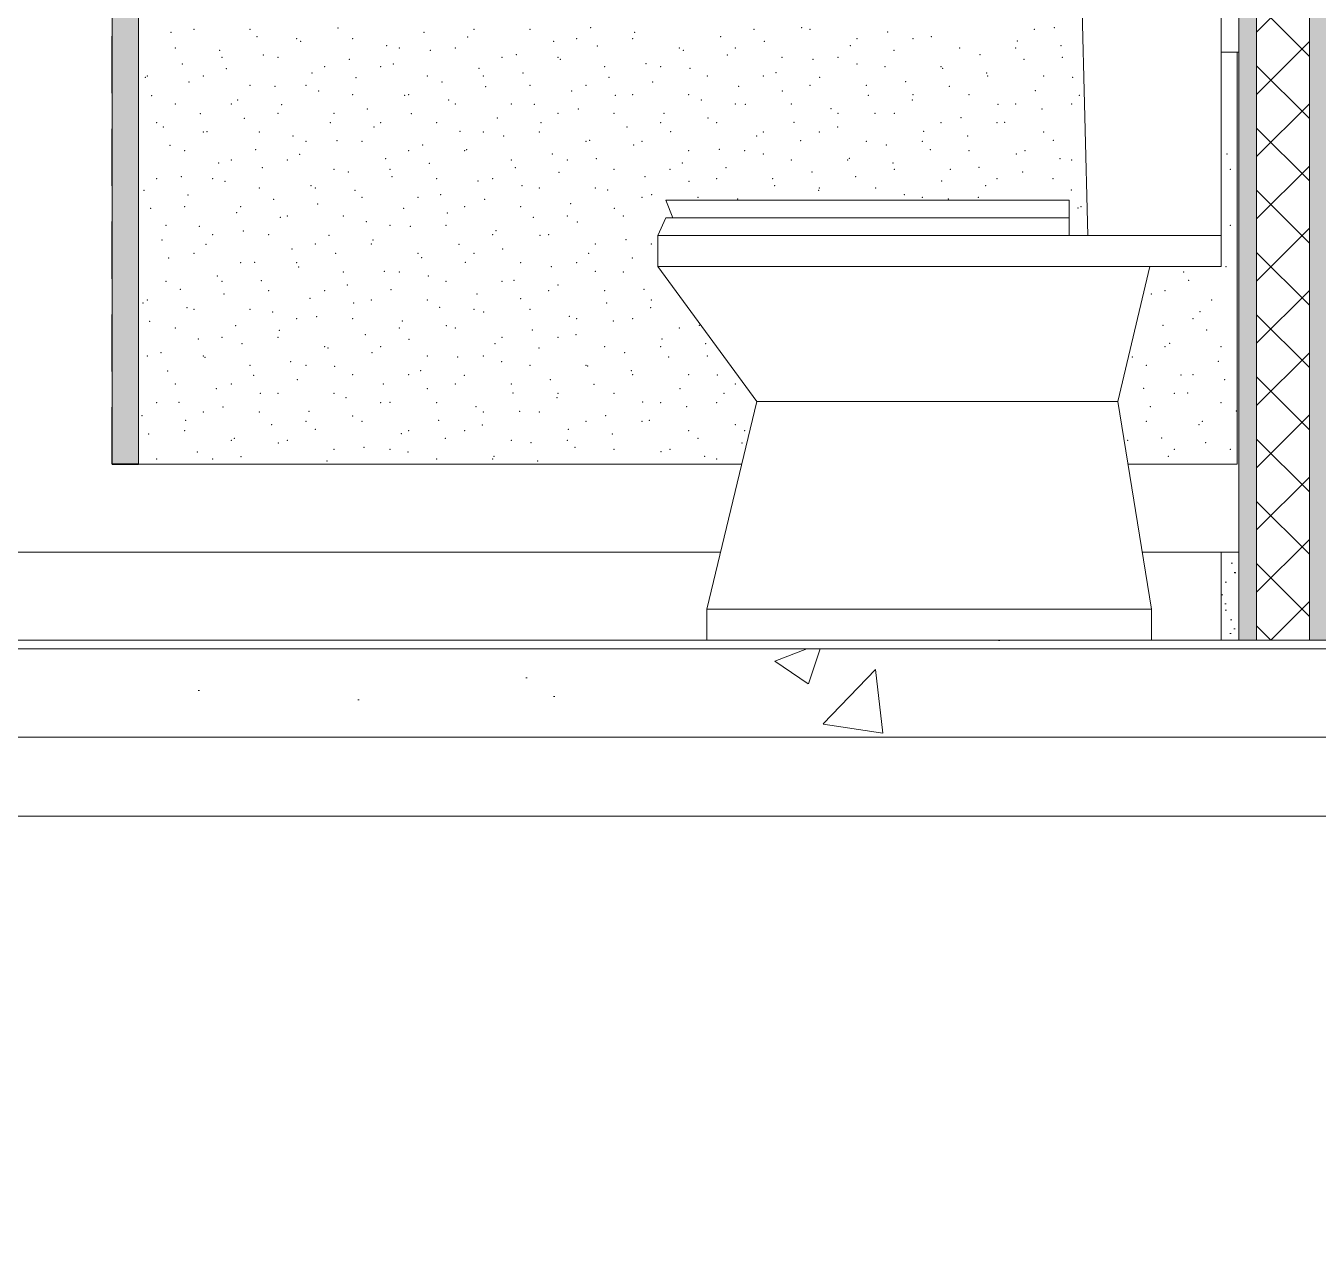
# Model space of a CAD drawing. Header units: metres. Extents: x -1783 to 21505, y -57 to 13660.
# Drawn here: x 17568.5 to 17715.3, y 7243.5 to 7381.7 of the extents above; entities that cross this region are included whole.
import ezdxf

# ---------------------------------------------------------------- set-up
doc = ezdxf.new("R2010")
doc.units = ezdxf.units.M
doc.header["$MEASUREMENT"] = 0
for name, color, linetype, lineweight, true_color in [('01_A Corte AA_1_LAJES.EST_Caneta_No__16', 7, 'Continuous', 0, 0xc9c9c9), ('01_A Corte AA_1_LAJES.EST_Caneta_No__254', 7, 'Continuous', 0, 0xd1c9ad), ('01_A Corte AA_1_LAJES.EST_Caneta_No__97', 7, 'Continuous', 5, 0x6b6b6b), ('01_A Corte AA_1_LOUCAS-METAIS.ARQ_Caneta_No__13', 7, 'Continuous', 0, 0xaaaaaa), ('01_A Corte AA_1_PAREDE.ARQ_Caneta_No__97', 7, 'Continuous', 5, 0x6b6b6b), ('01_A Corte AA_1_PISO - Rodapé_Caneta_No__97', 7, 'Continuous', 5, 0x6b6b6b)]:
    doc.layers.add(name, color=color, linetype=linetype, lineweight=lineweight, true_color=true_color)
for name, color, linetype, lineweight in [('01_A Corte AA_1_LAJES.EST_Caneta_No__4', 7, 'Continuous', 20), ('01_A Corte AA_1_LAJES.EST_Caneta_No__7', 7, 'Continuous', 13), ('01_A Corte AA_1_PAREDE CONSTRUIR_Caneta_No__241', 7, 'Continuous', 13), ('01_A Corte AA_1_PAREDE CONSTRUIR_Caneta_No__83', 84, 'Continuous', 0), ('01_A Corte AA_1_PAREDE.ARQ_Caneta_No__1', 7, 'Continuous', 35), ('01_A Corte AA_1_PAREDE.ARQ_Caneta_No__241', 7, 'Continuous', 13), ('01_A Corte AA_1_PISO - Rodapé_Caneta_No__11', 7, 'Continuous', 5)]:
    doc.layers.add(name, color=color, linetype=linetype, lineweight=lineweight)
doc.layers.add('01_A Corte AA_1_PAREDE CONSTRUIR', color=7, linetype='Continuous')
doc.layers.add('cotas', color=7, linetype='Continuous')
pattern_1 = [(45, (22447.5286, 7316.9294), (-1.5909903, 1.5909903), [0, -1.5, 0, -2.25]), (110, (22452.5286, 7316.9294), (2.1143084, 0.7695453), [0, -1.1, 0, -1.9])]

msp = doc.modelspace()

# ---------------------------------------------------------------- hatches: boundary and pattern name
at = {"layer": '01_A Corte AA_1_LAJES.EST_Caneta_No__254', "linetype": 'Continuous', "lineweight": 0, "true_color": 0xd1c9ad}
h = msp.add_hatch(dxfattribs=at)
h.set_pattern_fill('HAIE_OD_0001', color=9, scale=100, style=0, pattern_type=2)
h.set_pattern_definition([(45, (22447.529, 7361.93), (-15.9099, 15.9099), [0, -15, 0, -22.5]), (110, (22497.529, 7361.93), (21.14308, 7.69545), [0, -11, 0, -19])])
h.paths.add_polyline_path([(17395.959, 7310.929), (18046.125, 7310.929), (18046.125, 7311.929), (17395.959, 7311.929)])
at = {"layer": '01_A Corte AA_1_LAJES.EST_Caneta_No__97', "linetype": 'Continuous', "lineweight": 5, "true_color": 0x6b6b6b}
h = msp.add_hatch(dxfattribs=at)
h.set_pattern_fill('AR_CONC_0001', color=251, scale=100, style=0, pattern_type=2)
h.set_pattern_definition([(50, (22447.53, 7311.93), (-54.6554, 4.78173), [5.715, -62.865]), (355, (22447.53, 7311.93), (-10.573, 57.31705), [4.572, -50.2922]), (100.4514, (22452.083, 7311.53), (44.0824, 52.5353), [4.857, -53.4271]), (46.1842, (22447.53, 7327.17), (-81.3237, 12.6127), [8.5725, -94.2975]), (96.6356, (22454.306, 7326.12), (71.2212, 74.2278), [7.2855, -80.1407]), (351.1842, (22447.53, 7327.17), (71.2212, 74.2278), [6.858, -75.4379]), (21, (22455.15, 7323.36), (-45.4843, 30.67956), [5.715, -62.865]), (326, (22455.15, 7323.36), (18.5406, 55.2564), [4.572, -50.292]), (71.4514, (22458.94, 7320.803), (64.0249, 24.57683), [4.857, -53.427]), (37.5, (22447.529, 7311.93), (0.92658, 25.36651), [0, -49.6824, 0, -51.054, 0, -50.4825]), (7.5, (22447.53, 7311.93), (20.0459, 30.05417), [0, -29.1084, 0, -48.5394, 0, -19.2405]), (327.5, (22430.536, 7311.93), (-40.67718, 1.71862), [0, -19.05, 0, -59.436, 0, -78.867]), (317.5, (22422.916, 7311.93), (44.43875, 7.62795), [0, -24.765, 0, -39.4716, 0, -56.007])])
h.paths.add_polyline_path([(17395.959, 7300.929), (18046.125, 7300.929), (18046.125, 7310.929), (17395.959, 7310.929)])
at = {"layer": '01_A Corte AA_1_PAREDE CONSTRUIR', "linetype": 'Continuous', "lineweight": 0, "true_color": 0xffffff}
for points in [[(17706.292, 7311.929), (17708.292, 7311.929), (17708.292, 7626.929), (17706.292, 7626.929)], [(17714.292, 7311.929), (17716.292, 7311.929), (17716.292, 7626.929), (17714.292, 7626.929)]]:
    msp.add_hatch(color=7, dxfattribs=at).paths.add_polyline_path(points)
at = {"layer": '01_A Corte AA_1_PAREDE CONSTRUIR_Caneta_No__83', "linetype": 'Continuous', "lineweight": 0}
h = msp.add_hatch(dxfattribs=at)
h.set_pattern_fill('PLACOMUR_0001', color=84, scale=100, style=0, pattern_type=2)
h.set_pattern_definition([(45, (22447.5286, 7311.9294), (-3.535534, 3.535534), []), (135, (22447.5286, 7311.9294), (3.535534, 3.535534), [])])
h.paths.add_polyline_path([(17708.292, 7626.929), (17708.292, 7311.929), (17714.292, 7311.929), (17714.292, 7626.929)])
at = {"layer": '01_A Corte AA_1_PAREDE.ARQ_Caneta_No__97', "linetype": 'Continuous', "lineweight": 5, "true_color": 0x6b6b6b}
h = msp.add_hatch(dxfattribs=at)
h.set_pattern_fill('CUT_STONE_0001', color=251, scale=100, style=0, pattern_type=2)
h.set_pattern_definition(pattern_1)
h.paths.add_polyline_path([(17581.292, 7511.929), (17578.292, 7511.929), (17578.292, 7331.929), (17581.292, 7331.929)])
at = {"layer": '01_A Corte AA_1_PISO - Rodapé_Caneta_No__97', "linetype": 'Continuous', "lineweight": 5, "true_color": 0x6b6b6b}
h = msp.add_hatch(dxfattribs=at)
h.set_pattern_fill('CUT_STONE_0001', color=251, scale=100, style=0, pattern_type=2)
h.set_pattern_definition(pattern_1)
h.paths.add_polyline_path([(17706.292, 7321.929), (17704.292, 7321.929), (17704.292, 7311.929), (17706.292, 7311.929)])
at = {"layer": 'cotas'}
h = msp.add_hatch(color=7, dxfattribs=at)
h.dxf.hatch_style = 1
h.paths.add_polyline_path([(21504.961, 13659.963), (10304.961, 13659.963), (10304.961, 5739.963), (21504.961, 5739.963)])
h.paths.add_polyline_path([(10571.627, 13593.296), (21371.627, 13593.296), (21371.627, 5806.63), (10571.627, 5806.63)], flags=16)

# ---------------------------------------------------------------- linework, layer by layer
at = {"layer": '01_A Corte AA_1_LAJES.EST_Caneta_No__16', "color": 9, "linetype": 'Continuous', "lineweight": 0, "ltscale": 1000, "true_color": 0xc9c9c9}
msp.add_line((17066.125, 7291.929), (17886.169, 7291.929), dxfattribs=at)
at = {"layer": '01_A Corte AA_1_LAJES.EST_Caneta_No__4', "color": 7, "linetype": 'Continuous', "lineweight": 20, "ltscale": 1000}
msp.add_line((18046.125, 7300.929), (17395.959, 7300.929), dxfattribs=at)
at = {"layer": '01_A Corte AA_1_LAJES.EST_Caneta_No__7', "color": 7, "linetype": 'Continuous', "lineweight": 13, "ltscale": 1000}
for p, q in [((17704.292, 7311.929), (17398.363, 7311.929)), ((18046.125, 7310.929), (17395.959, 7310.929))]:
    msp.add_line(p, q, dxfattribs=at)
at = {"layer": '01_A Corte AA_1_LAJES.EST_Caneta_No__7', "color": 7, "linetype": 'Continuous', "lineweight": 13, "ltscale": 1000, "flags": 128}
msp.add_lwpolyline([(17718.292, 7311.929), (17716.292, 7311.929), (17714.292, 7311.929), (17708.292, 7311.929), (17706.292, 7311.929), (17704.292, 7311.929)], dxfattribs=at)
at = {"layer": '01_A Corte AA_1_LOUCAS-METAIS.ARQ_Caneta_No__13', "color": 253, "linetype": 'Continuous', "lineweight": 0, "ltscale": 1000, "true_color": 0xaaaaaa}
for p, q in [((17688.327, 7389.429), (17689.146, 7357.929)), ((17704.292, 7389.429), (17704.292, 7357.929)), ((17704.292, 7378.729), (17706.292, 7378.729)), ((17641.195, 7361.929), (17641.878, 7361.929)), ((17641.996, 7359.929), (17641.195, 7361.929)), ((17641.878, 7361.929), (17643.875, 7361.929)), ((17643.875, 7361.929), (17647.032, 7361.929)), ((17647.032, 7361.929), (17651.108, 7361.929)), ((17651.108, 7361.929), (17655.402, 7361.929)), ((17655.402, 7361.929), (17659.903, 7361.929)), ((17659.903, 7361.929), (17664.518, 7361.929)), ((17664.518, 7361.929), (17669.157, 7361.929)), ((17669.157, 7361.929), (17674.014, 7361.929)), ((17674.014, 7361.929), (17678.74, 7361.929)), ((17678.74, 7361.929), (17683.271, 7361.929)), ((17683.271, 7361.929), (17686.999, 7361.929)), ((17686.999, 7359.929), (17686.999, 7361.929)), ((17640.292, 7357.929), (17641.195, 7359.929)), ((17641.195, 7359.929), (17641.878, 7359.929)), ((17641.878, 7359.929), (17643.875, 7359.929)), ((17643.875, 7359.929), (17647.032, 7359.929)), ((17647.032, 7359.929), (17651.108, 7359.929)), ((17651.108, 7359.929), (17655.402, 7359.929)), ((17655.402, 7359.929), (17659.903, 7359.929)), ((17659.903, 7359.929), (17664.518, 7359.929)), ((17664.518, 7359.929), (17669.157, 7359.929)), ((17669.157, 7359.929), (17674.014, 7359.929)), ((17674.014, 7359.929), (17678.74, 7359.929)), ((17678.74, 7359.929), (17683.271, 7359.929)), ((17683.271, 7359.929), (17686.999, 7359.929)), ((17686.999, 7357.929), (17686.999, 7359.929)), ((17640.292, 7357.929), (17641.009, 7357.929)), ((17640.292, 7354.391), (17640.292, 7357.929)), ((17641.009, 7357.929), (17643.107, 7357.929)), ((17643.107, 7357.929), (17646.424, 7357.929)), ((17646.424, 7357.929), (17650.707, 7357.929)), ((17650.707, 7357.929), (17655.119, 7357.929)), ((17655.119, 7357.929), (17659.744, 7357.929)), ((17659.744, 7357.929), (17664.487, 7357.929)), ((17664.487, 7357.929), (17669.254, 7357.929)), ((17669.254, 7357.929), (17689.146, 7357.929)), ((17689.611, 7357.929), (17689.146, 7357.929)), ((17690.554, 7357.929), (17689.611, 7357.929)), ((17691.855, 7357.929), (17690.554, 7357.929)), ((17693.346, 7357.929), (17691.855, 7357.929)), ((17701.446, 7357.929), (17693.346, 7357.929)), ((17702.535, 7357.929), (17701.446, 7357.929)), ((17703.458, 7357.929), (17702.535, 7357.929)), ((17704.075, 7357.929), (17703.458, 7357.929)), ((17704.292, 7357.929), (17704.075, 7357.929)), ((17704.292, 7354.391), (17704.292, 7357.929)), ((17640.292, 7354.391), (17641.009, 7354.391)), ((17651.546, 7339.058), (17640.292, 7354.391)), ((17641.009, 7354.391), (17643.107, 7354.391)), ((17643.107, 7354.391), (17646.424, 7354.391)), ((17646.424, 7354.391), (17650.707, 7354.391)), ((17650.707, 7354.391), (17655.119, 7354.391)), ((17655.119, 7354.391), (17659.744, 7354.391)), ((17659.744, 7354.391), (17664.487, 7354.391)), ((17664.487, 7354.391), (17669.254, 7354.391)), ((17669.254, 7354.391), (17704.292, 7354.391)), ((17692.556, 7339.058), (17696.19, 7354.391)), ((17645.859, 7315.468), (17651.546, 7339.058)), ((17651.832, 7339.058), (17651.546, 7339.058)), ((17652.67, 7339.058), (17651.832, 7339.058)), ((17653.996, 7339.058), (17652.67, 7339.058)), ((17655.706, 7339.058), (17653.996, 7339.058)), ((17658.644, 7339.058), (17655.706, 7339.058)), ((17661.723, 7339.058), (17658.644, 7339.058)), ((17664.881, 7339.058), (17661.723, 7339.058)), ((17668.055, 7339.058), (17664.881, 7339.058)), ((17673.336, 7339.058), (17668.055, 7339.058)), ((17678.583, 7339.058), (17673.336, 7339.058)), ((17683.784, 7339.058), (17678.583, 7339.058)), ((17688.932, 7339.058), (17683.784, 7339.058)), ((17690.387, 7339.058), (17688.932, 7339.058)), ((17691.549, 7339.058), (17690.387, 7339.058)), ((17692.298, 7339.058), (17691.549, 7339.058)), ((17692.556, 7339.058), (17692.298, 7339.058)), ((17696.354, 7315.468), (17692.556, 7339.058)), ((17645.859, 7315.468), (17646.363, 7315.468)), ((17645.859, 7311.929), (17645.859, 7315.468)), ((17646.363, 7315.468), (17647.838, 7315.468)), ((17647.838, 7315.468), (17650.169, 7315.468)), ((17650.169, 7315.468), (17653.18, 7315.468)), ((17653.18, 7315.468), (17656.863, 7315.468)), ((17656.863, 7315.468), (17660.723, 7315.468)), ((17660.723, 7315.468), (17664.682, 7315.468)), ((17664.682, 7315.468), (17668.661, 7315.468)), ((17668.661, 7315.468), (17673.515, 7315.468)), ((17673.515, 7315.468), (17678.343, 7315.468)), ((17678.343, 7315.468), (17683.136, 7315.468)), ((17683.136, 7315.468), (17687.888, 7315.468)), ((17687.888, 7315.468), (17691.277, 7315.468)), ((17691.277, 7315.468), (17693.993, 7315.468)), ((17693.993, 7315.468), (17695.748, 7315.468)), ((17695.748, 7315.468), (17696.354, 7315.468)), ((17696.354, 7311.929), (17696.354, 7315.468))]:
    msp.add_line(p, q, dxfattribs=at)
at = {"layer": '01_A Corte AA_1_PAREDE CONSTRUIR_Caneta_No__241', "color": 7, "linetype": 'Continuous', "lineweight": 13, "ltscale": 1000}
for p, q in [((17706.292, 7626.929), (17706.292, 7321.929)), ((17708.292, 7626.929), (17708.292, 7311.929)), ((17714.292, 7626.929), (17714.292, 7311.929)), ((17706.292, 7321.929), (17706.292, 7311.929))]:
    msp.add_line(p, q, dxfattribs=at)
at = {"layer": '01_A Corte AA_1_PAREDE.ARQ_Caneta_No__1', "color": 7, "linetype": 'Continuous', "lineweight": 35, "ltscale": 1000}
msp.add_line((17581.292, 7331.929), (17578.292, 7331.929), dxfattribs=at)
at = {"layer": '01_A Corte AA_1_PAREDE.ARQ_Caneta_No__241', "color": 7, "linetype": 'Continuous', "lineweight": 13, "ltscale": 1000}
for p, q in [((17578.292, 7511.929), (17578.292, 7331.929)), ((17581.292, 7511.929), (17581.292, 7331.929)), ((17706.093, 7331.929), (17706.093, 7378.729)), ((17706.093, 7331.929), (17706.097, 7378.729)), ((17649.827, 7331.929), (17581.292, 7331.929)), ((17706.093, 7331.929), (17693.704, 7331.929)), ((17706.097, 7331.929), (17706.093, 7331.929))]:
    msp.add_line(p, q, dxfattribs=at)
at = {"layer": '01_A Corte AA_1_PAREDE.ARQ_Caneta_No__97', "color": 251, "linetype": 'Continuous', "lineweight": 5, "ltscale": 1000, "true_color": 0x6b6b6b}
for p, q in [((17578.282, 7374.085), (17578.282, 7380.57)), ((17578.282, 7363.546), (17578.282, 7370.031)), ((17578.282, 7353.007), (17578.282, 7359.493)), ((17578.282, 7342.468), (17578.282, 7348.954)), ((17578.282, 7331.929), (17578.282, 7338.415))]:
    msp.add_line(p, q, dxfattribs=at)
for p in [(17584.981, 7380.981), (17587.584, 7381.326), (17593.948, 7381.326), (17603.948, 7381.5), (17613.705, 7381.007), (17619.404, 7381.326), (17625.768, 7381.326), (17632.671, 7381.525), (17637.652, 7380.997), (17651.223, 7381.326), (17656.619, 7381.515), (17657.587, 7381.326), (17666.376, 7381.022), (17683.043, 7381.326), (17685.342, 7381.541), (17594.738, 7380.489), (17599.251, 7380.266), (17599.719, 7379.96), (17605.615, 7380.266), (17609.476, 7379.468), (17618.686, 7380.479), (17628.443, 7379.986), (17631.071, 7380.266), (17633.424, 7379.458), (17637.435, 7380.266), (17647.409, 7380.504), (17652.39, 7379.976), (17662.147, 7379.483), (17662.891, 7380.266), (17669.255, 7380.266), (17671.357, 7380.494), (17681.114, 7380.002), (17686.095, 7379.473), (17585.462, 7379.205), (17590.509, 7378.95), (17590.766, 7378.144), (17595.491, 7378.421), (17597.13, 7378.144), (17605.247, 7377.929), (17610.918, 7379.205), (17614.457, 7378.94), (17617.282, 7379.205), (17622.586, 7378.144), (17624.214, 7378.447), (17628.949, 7378.144), (17629.195, 7377.919), (17642.738, 7379.205), (17643.181, 7378.965), (17648.162, 7378.437), (17649.102, 7379.205), (17654.405, 7378.144), (17657.919, 7377.944), (17660.769, 7378.144), (17667.128, 7378.955), (17674.558, 7379.205), (17676.885, 7378.462), (17680.922, 7379.205), (17681.866, 7377.934), (17686.225, 7378.144), (17586.281, 7377.41), (17591.262, 7376.882), (17602.433, 7377.084), (17608.797, 7377.084), (17610.228, 7377.4), (17619.985, 7376.908), (17634.253, 7377.084), (17638.952, 7377.426), (17640.617, 7377.084), (17643.933, 7376.898), (17662.9, 7377.416), (17666.073, 7377.084), (17672.437, 7377.084), (17672.657, 7376.923), (17582.052, 7375.871), (17582.28, 7376.023), (17587.033, 7375.343), (17588.644, 7376.023), (17601.019, 7376.39), (17606, 7375.861), (17614.1, 7376.023), (17615.757, 7375.369), (17620.464, 7376.023), (17624.966, 7376.38), (17634.723, 7375.887), (17639.704, 7375.359), (17645.92, 7376.023), (17652.284, 7376.023), (17653.69, 7376.405), (17658.671, 7375.877), (17668.428, 7375.384), (17677.638, 7376.395), (17677.74, 7376.023), (17684.104, 7376.023), (17687.395, 7375.902), (17582.805, 7373.804), (17593.948, 7374.962), (17596.79, 7374.851), (17600.312, 7374.962), (17601.771, 7374.322), (17605.615, 7373.902), (17611.528, 7373.83), (17611.979, 7373.902), (17620.738, 7374.84), (17625.768, 7374.962), (17630.495, 7374.348), (17632.131, 7374.962), (17635.476, 7373.82), (17637.435, 7373.902), (17643.799, 7373.902), (17649.461, 7374.866), (17654.442, 7374.338), (17657.587, 7374.962), (17663.951, 7374.962), (17664.199, 7373.845), (17669.255, 7373.902), (17673.409, 7374.856), (17675.619, 7373.902), (17683.166, 7374.363), (17688.147, 7373.835), (17585.462, 7372.841), (17591.826, 7372.841), (17592.562, 7373.311), (17597.543, 7372.783), (17607.3, 7372.291), (17616.509, 7373.301), (17617.282, 7372.841), (17623.646, 7372.841), (17626.266, 7372.809), (17631.247, 7372.281), (17645.233, 7373.327), (17649.102, 7372.841), (17650.214, 7372.799), (17655.466, 7372.841), (17659.971, 7372.306), (17669.18, 7373.317), (17678.937, 7372.824), (17680.922, 7372.841), (17683.918, 7372.296), (17687.286, 7372.841), (17583.341, 7370.72), (17588.333, 7371.772), (17593.314, 7371.244), (17597.13, 7371.78), (17603.071, 7370.751), (17603.494, 7371.78), (17608.797, 7370.72), (17612.281, 7371.762), (17615.161, 7370.72), (17622.038, 7371.27), (17627.019, 7370.741), (17628.949, 7371.78), (17635.313, 7371.78), (17640.617, 7370.72), (17641.004, 7371.788), (17645.985, 7371.26), (17646.981, 7370.72), (17655.742, 7370.767), (17660.769, 7371.78), (17664.952, 7371.778), (17667.133, 7371.78), (17672.437, 7370.72), (17674.709, 7371.285), (17678.801, 7370.72), (17679.69, 7370.757), (17584.104, 7370.233), (17588.644, 7369.659), (17589.085, 7369.705), (17595.008, 7369.659), (17598.842, 7369.212), (17608.052, 7370.223), (17617.809, 7369.731), (17620.464, 7369.659), (17622.79, 7369.202), (17626.828, 7369.659), (17636.775, 7370.249), (17641.757, 7369.721), (17651.513, 7369.228), (17652.284, 7369.659), (17658.648, 7369.659), (17660.723, 7370.239), (17670.48, 7369.746), (17675.461, 7369.218), (17684.104, 7369.659), (17584.857, 7368.166), (17594.614, 7367.673), (17600.312, 7368.598), (17603.823, 7368.684), (17606.676, 7368.598), (17613.58, 7368.191), (17618.561, 7367.663), (17632.131, 7368.598), (17632.547, 7368.71), (17637.528, 7368.181), (17638.495, 7368.598), (17647.285, 7367.689), (17656.495, 7368.7), (17663.951, 7368.598), (17666.251, 7368.207), (17670.315, 7368.598), (17671.232, 7367.679), (17685.218, 7368.725), (17586.523, 7367.538), (17591.826, 7366.477), (17598.19, 7366.477), (17599.595, 7367.145), (17609.352, 7366.652), (17611.979, 7367.538), (17618.343, 7367.538), (17623.646, 7366.477), (17628.318, 7367.171), (17630.01, 7366.477), (17633.299, 7366.642), (17643.799, 7367.538), (17650.163, 7367.538), (17652.266, 7367.161), (17655.466, 7366.477), (17661.83, 7366.477), (17662.023, 7366.668), (17675.619, 7367.538), (17680.989, 7367.186), (17681.982, 7367.538), (17685.97, 7366.658), (17687.286, 7366.477), (17704.937, 7367.176), (17590.385, 7366.134), (17595.366, 7365.606), (17603.494, 7365.417), (17605.123, 7365.113), (17609.858, 7365.417), (17614.333, 7366.124), (17624.09, 7365.631), (17629.071, 7365.103), (17635.313, 7365.417), (17641.677, 7365.417), (17643.056, 7366.15), (17648.037, 7365.621), (17657.794, 7365.129), (17667.004, 7366.14), (17667.133, 7365.417), (17673.497, 7365.417), (17676.761, 7365.647), (17681.742, 7365.119), (17705.317, 7365.417), (17583.341, 7364.356), (17586.156, 7364.595), (17589.705, 7364.356), (17591.138, 7364.067), (17595.008, 7363.295), (17600.894, 7363.574), (17601.372, 7363.295), (17610.104, 7364.585), (17615.161, 7364.356), (17619.861, 7364.092), (17621.525, 7364.356), (17624.842, 7363.564), (17626.828, 7363.295), (17633.192, 7363.295), (17638.828, 7364.611), (17643.809, 7364.082), (17646.981, 7364.356), (17653.345, 7364.356), (17653.566, 7363.59), (17658.648, 7363.295), (17662.775, 7364.601), (17665.012, 7363.295), (17672.532, 7364.108), (17677.513, 7363.58), (17678.801, 7364.356), (17685.164, 7364.356), (17581.928, 7363.056), (17586.909, 7362.528), (17596.666, 7362.035), (17605.875, 7363.046), (17606.676, 7362.235), (17613.04, 7362.235), (17615.632, 7362.553), (17620.613, 7362.025), (17634.599, 7363.072), (17638.495, 7362.235), (17639.58, 7362.543), (17644.859, 7362.235), (17649.337, 7362.051), (17658.547, 7363.061), (17668.304, 7362.569), (17670.315, 7362.235), (17673.285, 7362.041), (17676.679, 7362.235), (17687.27, 7363.087), (17582.68, 7360.989), (17586.523, 7361.174), (17592.437, 7360.496), (17592.887, 7361.174), (17601.647, 7361.507), (17611.404, 7361.014), (17616.385, 7360.486), (17618.343, 7361.174), (17624.707, 7361.174), (17630.37, 7361.532), (17635.351, 7361.004), (17688.023, 7361.02), (17688.346, 7361.174), (17584.402, 7359.053), (17588.209, 7358.957), (17597.418, 7359.968), (17598.19, 7360.113), (17604.554, 7360.113), (17607.175, 7359.475), (17609.858, 7359.053), (17612.156, 7358.947), (17616.222, 7359.053), (17626.142, 7359.993), (17630.01, 7360.113), (17631.123, 7359.465), (17636.374, 7360.113), (17705.317, 7359.053), (17583.98, 7357.418), (17589.705, 7357.992), (17593.19, 7358.429), (17596.069, 7357.992), (17602.947, 7357.936), (17607.928, 7357.408), (17621.525, 7357.992), (17621.913, 7358.454), (17626.894, 7357.926), (17627.889, 7357.992), (17636.651, 7357.433), (17588.961, 7356.89), (17598.718, 7356.397), (17601.372, 7356.931), (17607.736, 7356.931), (17617.685, 7356.915), (17622.666, 7356.387), (17632.422, 7355.894), (17633.192, 7356.931), (17639.556, 7356.931), (17584.732, 7355.351), (17587.584, 7355.871), (17592.887, 7354.81), (17594.489, 7354.858), (17599.251, 7354.81), (17603.699, 7355.869), (17613.04, 7355.871), (17613.456, 7355.376), (17618.437, 7354.848), (17619.404, 7355.871), (17624.707, 7354.81), (17631.071, 7354.81), (17637.404, 7355.366), (17590.261, 7353.319), (17599.47, 7354.33), (17604.554, 7353.749), (17609.227, 7353.837), (17610.918, 7353.749), (17614.208, 7353.309), (17628.194, 7354.355), (17633.175, 7353.827), (17636.374, 7353.749), (17700.014, 7353.749), (17704.813, 7354.361), (17584.402, 7352.689), (17586.032, 7351.78), (17590.766, 7352.689), (17595.242, 7352.791), (17596.069, 7351.628), (17602.433, 7351.628), (17604.999, 7352.298), (17609.98, 7351.77), (17616.222, 7352.689), (17622.586, 7352.689), (17623.965, 7352.816), (17627.889, 7351.628), (17628.946, 7352.288), (17634.253, 7351.628), (17638.703, 7351.795), (17697.892, 7351.628), (17700.584, 7352.822), (17581.803, 7350.241), (17582.28, 7350.567), (17591.013, 7351.251), (17600.77, 7350.759), (17605.751, 7350.231), (17607.736, 7350.567), (17614.1, 7350.567), (17619.737, 7351.277), (17624.718, 7350.749), (17634.475, 7350.256), (17639.556, 7350.567), (17696.355, 7351.283), (17703.196, 7350.567), (17586.785, 7349.712), (17587.584, 7349.507), (17593.948, 7349.507), (17596.541, 7349.22), (17601.522, 7348.691), (17615.508, 7349.738), (17619.404, 7349.507), (17620.489, 7349.21), (17625.768, 7349.507), (17630.246, 7348.717), (17639.456, 7349.728), (17701.884, 7349.251), (17582.556, 7348.173), (17585.462, 7347.385), (17592.313, 7347.681), (17597.294, 7347.152), (17599.251, 7348.446), (17605.615, 7348.446), (17610.918, 7347.385), (17611.279, 7348.199), (17616.26, 7347.671), (17617.282, 7347.385), (17626.017, 7347.178), (17631.071, 7348.446), (17635.227, 7348.189), (17637.435, 7348.446), (17642.738, 7347.385), (17644.984, 7347.696), (17697.655, 7347.712), (17701.074, 7348.446), (17702.636, 7347.183), (17588.084, 7346.142), (17590.766, 7346.325), (17597.13, 7346.325), (17607.051, 7346.66), (17612.032, 7346.131), (17621.789, 7345.639), (17622.586, 7346.325), (17628.949, 7346.325), (17630.998, 7346.65), (17640.755, 7346.157), (17645.736, 7345.629), (17698.408, 7345.644), (17582.28, 7344.203), (17583.856, 7344.602), (17588.644, 7344.203), (17593.065, 7345.613), (17602.433, 7345.264), (17602.822, 7345.121), (17607.803, 7344.592), (17608.797, 7345.264), (17614.1, 7344.203), (17620.464, 7344.203), (17626.77, 7345.111), (17634.253, 7345.264), (17636.527, 7344.618), (17640.617, 7345.264), (17645.92, 7344.203), (17697.892, 7345.264), (17704.256, 7345.264), (17588.837, 7344.074), (17593.948, 7343.143), (17598.594, 7343.582), (17600.312, 7343.143), (17603.575, 7343.053), (17617.56, 7344.1), (17622.541, 7343.572), (17625.768, 7343.143), (17632.131, 7343.143), (17632.298, 7343.079), (17641.508, 7344.09), (17694.179, 7344.105), (17695.771, 7343.143), (17703.936, 7343.613), (17584.608, 7342.535), (17594.365, 7342.042), (17599.346, 7341.514), (17605.615, 7342.082), (17611.979, 7342.082), (17613.332, 7342.561), (17618.313, 7342.032), (17628.069, 7341.54), (17637.279, 7342.551), (17637.435, 7342.082), (17643.799, 7342.082), (17647.036, 7342.058), (17699.707, 7342.074), (17701.074, 7342.082), (17704.688, 7341.545), (17585.462, 7341.021), (17590.136, 7340.503), (17591.826, 7341.021), (17595.117, 7339.975), (17597.13, 7339.961), (17603.494, 7339.961), (17609.103, 7341.022), (17614.084, 7340.493), (17617.282, 7341.021), (17623.646, 7341.021), (17623.841, 7340.001), (17628.949, 7339.961), (17633.051, 7341.012), (17635.313, 7339.961), (17642.807, 7340.519), (17647.789, 7339.991), (17649.102, 7341.021), (17695.479, 7340.534), (17698.953, 7339.961), (17700.46, 7340.006), (17583.341, 7338.9), (17585.908, 7338.964), (17590.889, 7338.436), (17604.874, 7339.482), (17608.797, 7338.9), (17609.855, 7338.954), (17615.161, 7338.9), (17619.612, 7338.462), (17628.822, 7339.472), (17638.579, 7338.98), (17640.617, 7338.9), (17643.56, 7338.452), (17646.981, 7338.9), (17696.231, 7338.467), (17704.256, 7338.9), (17581.679, 7337.425), (17586.66, 7336.897), (17588.644, 7337.839), (17595.008, 7337.839), (17600.646, 7337.943), (17605.627, 7337.415), (17615.384, 7336.923), (17620.464, 7337.839), (17624.593, 7337.933), (17626.828, 7337.839), (17634.35, 7337.441), (17639.331, 7336.912), (17705.988, 7337.974), (17582.432, 7335.358), (17586.523, 7335.718), (17596.417, 7336.404), (17600.312, 7336.779), (17601.398, 7335.876), (17606.676, 7336.779), (17611.155, 7335.383), (17611.979, 7335.718), (17618.343, 7335.718), (17620.365, 7336.394), (17630.122, 7335.902), (17632.131, 7336.779), (17635.103, 7335.373), (17638.495, 7336.779), (17643.799, 7335.718), (17649.088, 7336.42), (17650.163, 7335.718), (17695.771, 7336.779), (17701.759, 7336.435), (17702.135, 7336.779), (17591.826, 7334.657), (17592.188, 7334.865), (17597.169, 7334.337), (17598.19, 7334.657), (17616.136, 7334.855), (17623.646, 7334.657), (17625.893, 7334.363), (17630.01, 7334.657), (17644.86, 7334.881), (17649.841, 7334.353), (17693.65, 7334.657), (17697.531, 7334.896), (17702.512, 7334.368), (17583.341, 7332.536), (17587.96, 7333.326), (17589.705, 7332.536), (17592.941, 7332.798), (17603.494, 7333.597), (17606.926, 7333.844), (17609.858, 7333.597), (17611.907, 7333.316), (17615.161, 7332.536), (17621.525, 7332.536), (17621.664, 7332.823), (17630.874, 7333.834), (17635.313, 7333.597), (17640.631, 7333.342), (17641.677, 7333.597), (17645.612, 7332.813), (17646.981, 7332.536), (17698.283, 7332.829), (17698.953, 7333.597), (17705.317, 7333.597), (17602.698, 7332.305), (17626.645, 7332.295)]:
    msp.add_point(p, dxfattribs=at)
at = {"layer": '01_A Corte AA_1_PISO - Rodapé_Caneta_No__11', "color": 7, "linetype": 'Continuous', "lineweight": 5, "ltscale": 1000}
for p, q in [((17647.416, 7321.929), (17506.363, 7321.929)), ((17704.292, 7321.929), (17695.314, 7321.929)), ((17704.292, 7321.929), (17704.292, 7311.929)), ((17706.292, 7321.929), (17704.292, 7321.929))]:
    msp.add_line(p, q, dxfattribs=at)

doc.saveas('drawing.dxf')
